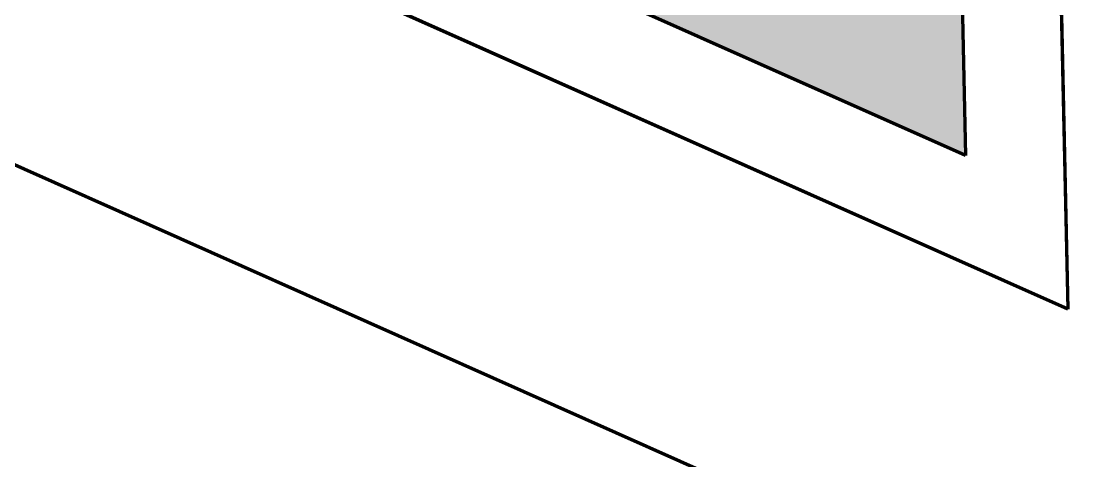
# Model space of a CAD drawing. Header units: millimetres. Extents: x 111 to 1506, y 14 to 566.
# Drawn here: x 231.65 to 236.98, y 166.9 to 169.12 of the extents above; entities that cross this region are included whole.
import ezdxf

# ---------------------------------------------------------------- set-up
doc = ezdxf.new("R2010")
doc.units = ezdxf.units.MM
doc.layers.add('mobiliario', color=45, linetype='Continuous', lineweight=13)

msp = doc.modelspace()

# ---------------------------------------------------------------- hatches: boundary and pattern name
at = {"layer": 'mobiliario', "lineweight": 100, "ltscale": 1000}
h = msp.add_hatch(color=256, dxfattribs=at)
h.dxf.hatch_style = 1
h.set_gradient(color1=(0, 0, 255), tint=1)
h.paths.add_polyline_path([(236.42769, 168.44414), (233.73305, 169.64284), (236.35637, 171.72855)])

# ---------------------------------------------------------------- linework, layer by layer
at = {"lineweight": 100, "ltscale": 1000}
for p, q in [((236.83437, 172.74736), (236.94468, 167.66692)), ((236.94468, 167.66692), (232.77652, 169.52111)), ((236.98067, 166.00918), (231.45245, 168.46839))]:
    msp.add_line(p, q, dxfattribs=at)
msp.add_lwpolyline([(236.94468, 167.66692), (232.77652, 169.52111), (236.83437, 172.74736), (236.94468, 167.66692)], dxfattribs=at)
msp.add_lwpolyline([(236.42769, 168.44414), (233.73305, 169.64284), (236.35637, 171.72855)], close=True, dxfattribs=at)

doc.saveas('drawing.dxf')
